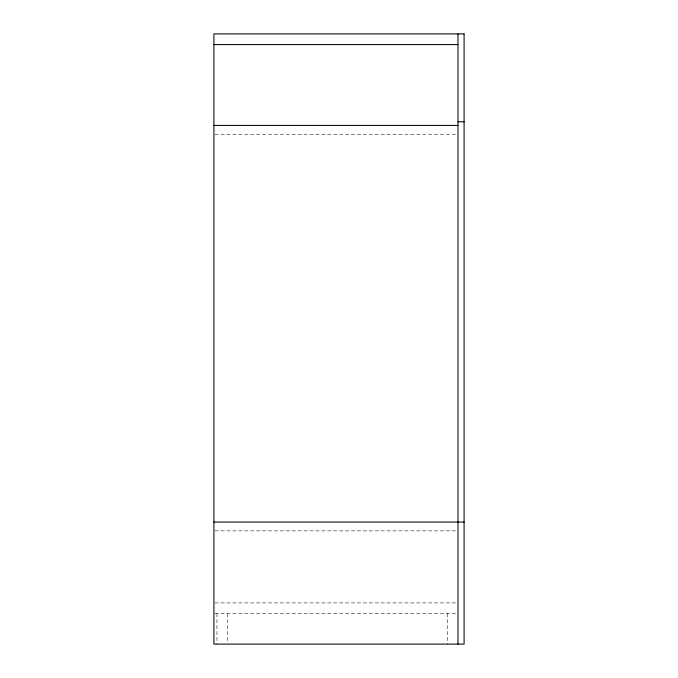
<?xml version="1.0" encoding="UTF-8"?>
<svg xmlns="http://www.w3.org/2000/svg" width="678" height="678" viewBox="0 0 678 678"><rect width="100%" height="100%" fill="white"/><g stroke="black" fill="none" stroke-linecap="round" stroke-linejoin="round"><path stroke-width="0.51" stroke-dasharray="3.39 2.54" d="M214.968 134.244L456.93 134.244M214.968 530.874L456.93 530.874M214.968 602.912L457.989 602.912M214.968 613.59L457.989 613.59M447.31 613.59L447.31 644.1M227.639 613.59L227.639 641.998M216.96 613.59L216.96 644.1"/><path stroke-width="1.02" d="M213.909 44.579L457.989 44.579M457.989 121.777L464.091 121.777M213.909 125.43L457.989 125.43M213.909 522.06L464.091 522.06M457.989 33.9L457.989 644.1M464.091 33.9L213.909 33.9L213.909 644.1L464.091 644.1L464.091 33.9"/></g></svg>
